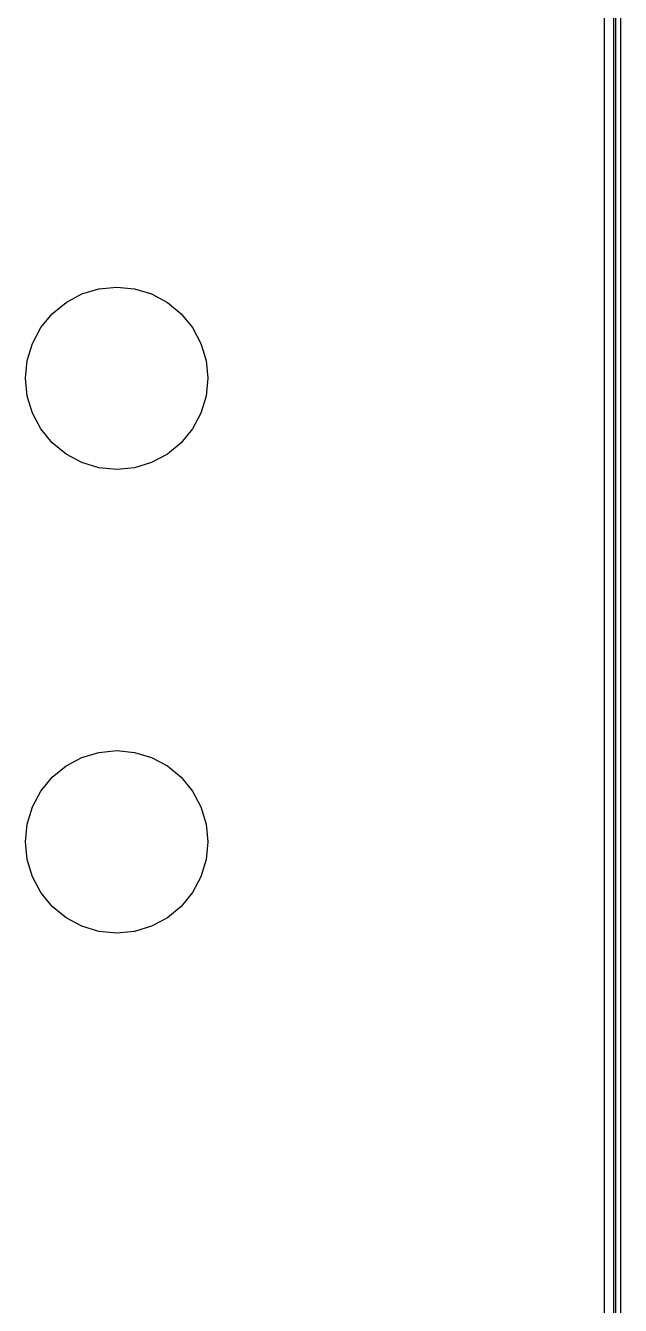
# Model space of a CAD drawing. Extents: x 107 to 207, y -142 to -86.
# Drawn here: x 151.55 to 158.07, y -114.11 to -100.09 of the extents above; entities that cross this region are included whole.
import ezdxf

# ---------------------------------------------------------------- set-up
doc = ezdxf.new("R2010")
doc.units = 0
doc.layers.add('BLACK', color=7, linetype='CONTINUOUS')

msp = doc.modelspace()

# ---------------------------------------------------------------- linework, layer by layer
at = {"layer": 'BLACK', "linetype": 'CONTINUOUS'}
for p, q in [((158.025, -136.285), (158.025, -91.935)), ((158.075, -91.91), (158.075, -136.31)), ((157.9, -136.16), (157.9, -92.06)), ((158, -92.01), (158, -136.21)), ((151.99443, -103.11853), (152.167317, -103.02612)), ((152.167317, -103.02612), (152.35491, -102.969215)), ((152.35491, -102.969215), (152.55, -102.95)), ((152.55, -102.95), (152.74509, -102.969215)), ((152.74509, -102.969215), (152.932683, -103.02612)), ((152.932683, -103.02612), (153.10557, -103.11853)), ((151.842893, -103.242893), (151.99443, -103.11853)), ((153.10557, -103.11853), (153.257107, -103.242893)), ((151.71853, -103.39443), (151.842893, -103.242893)), ((153.257107, -103.242893), (153.38147, -103.39443)), ((151.62612, -103.567317), (151.71853, -103.39443)), ((153.38147, -103.39443), (153.47388, -103.567317)), ((151.569215, -103.75491), (151.62612, -103.567317)), ((153.47388, -103.567317), (153.530785, -103.75491)), ((151.55, -103.95), (151.569215, -103.75491)), ((153.530785, -103.75491), (153.55, -103.95)), ((151.569215, -104.14509), (151.55, -103.95)), ((153.55, -103.95), (153.530785, -104.14509)), ((151.62612, -104.332683), (151.569215, -104.14509)), ((153.530785, -104.14509), (153.47388, -104.332683)), ((151.71853, -104.50557), (151.62612, -104.332683)), ((153.47388, -104.332683), (153.38147, -104.50557)), ((151.842893, -104.657107), (151.71853, -104.50557)), ((153.38147, -104.50557), (153.257107, -104.657107)), ((151.99443, -104.78147), (151.842893, -104.657107)), ((153.257107, -104.657107), (153.10557, -104.78147)), ((152.167317, -104.87388), (151.99443, -104.78147)), ((152.35491, -104.930785), (152.167317, -104.87388)), ((152.932683, -104.87388), (152.74509, -104.930785)), ((153.10557, -104.78147), (152.932683, -104.87388)), ((152.55, -104.95), (152.35491, -104.930785)), ((152.74509, -104.930785), (152.55, -104.95)), ((151.99443, -108.19853), (152.167317, -108.10612)), ((152.167317, -108.10612), (152.35491, -108.049215)), ((152.35491, -108.049215), (152.55, -108.03)), ((152.55, -108.03), (152.74509, -108.049215)), ((152.74509, -108.049215), (152.932683, -108.10612)), ((152.932683, -108.10612), (153.10557, -108.19853)), ((151.842893, -108.322893), (151.99443, -108.19853)), ((153.10557, -108.19853), (153.257107, -108.322893)), ((151.71853, -108.47443), (151.842893, -108.322893)), ((153.257107, -108.322893), (153.38147, -108.47443)), ((151.62612, -108.647317), (151.71853, -108.47443)), ((153.38147, -108.47443), (153.47388, -108.647317)), ((151.569215, -108.83491), (151.62612, -108.647317)), ((153.47388, -108.647317), (153.530785, -108.83491)), ((151.55, -109.03), (151.569215, -108.83491)), ((153.530785, -108.83491), (153.55, -109.03)), ((151.569215, -109.22509), (151.55, -109.03)), ((153.55, -109.03), (153.530785, -109.22509)), ((151.62612, -109.412683), (151.569215, -109.22509)), ((153.530785, -109.22509), (153.47388, -109.412683)), ((151.71853, -109.58557), (151.62612, -109.412683)), ((153.47388, -109.412683), (153.38147, -109.58557)), ((151.842893, -109.737107), (151.71853, -109.58557)), ((153.38147, -109.58557), (153.257107, -109.737107)), ((151.99443, -109.86147), (151.842893, -109.737107)), ((153.257107, -109.737107), (153.10557, -109.86147)), ((152.167317, -109.95388), (151.99443, -109.86147)), ((152.35491, -110.010785), (152.167317, -109.95388)), ((152.932683, -109.95388), (152.74509, -110.010785)), ((153.10557, -109.86147), (152.932683, -109.95388)), ((152.55, -110.03), (152.35491, -110.010785)), ((152.74509, -110.010785), (152.55, -110.03))]:
    msp.add_line(p, q, dxfattribs=at)

doc.saveas('drawing.dxf')
